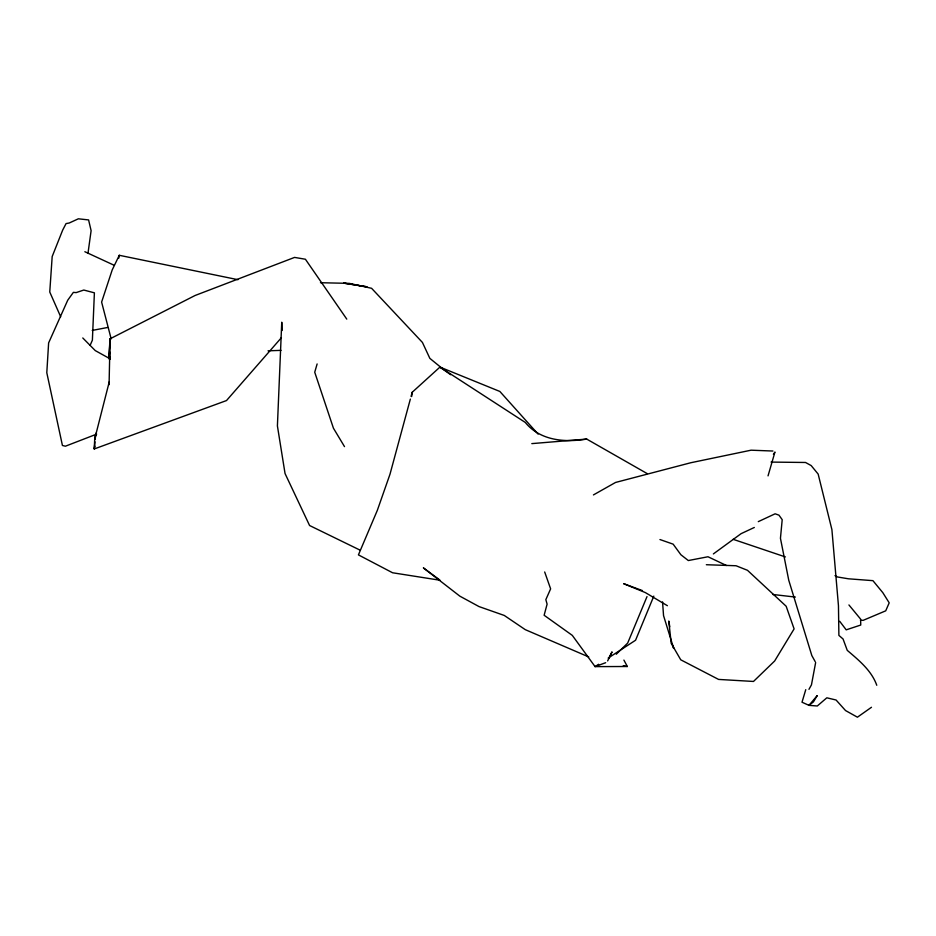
<?xml version="1.0" encoding="UTF-8"?>
<svg xmlns="http://www.w3.org/2000/svg" width="936" height="936" viewBox="0 0 936 936"><rect width="100%" height="100%" fill="white"/><g stroke="black" fill="none" stroke-linecap="round" stroke-linejoin="round"><path stroke-width="1.4" d="M346.776 319.118L305.405 259.237L294.559 257.412L195.109 295.483L110.062 338.82L109.079 384.696L109.231 381.946L94.712 438.949L94.243 448.952L226.5 400.561L281.42 337.674M109.208 356.429L110.062 338.82L108.705 358.652M109.407 359.061L109.945 352.123M94.957 441.839L94.243 448.952L94.945 446.156M95.25 438.984L95.823 433.286M412.203 392.278L411.664 396.513L411.079 396.373L412.203 392.278L439.943 367.099L499.859 391.459L538.095 434.105M87.972 253.422L91.108 230.677L88.592 219.925L78.355 218.802L69.217 223.014L66.058 223.587L62.665 230.127L52.182 256.534L49.76 292.02L60.676 316.766M118.79 258.125L119.281 255.294L237.943 279.688M815.642 662.571L811.453 684.871L808.973 689.329M410.354 399.075L389.996 474.213L377.325 510.366L358.43 554.884L392.57 572.762L440.166 580.261M317.128 363.94L314.73 372.235L333.438 428.208L344.506 446.624M768.035 475.874L774.949 452.041L773.405 454.323M94.712 438.949L95.905 434.854M805.756 689.668L802.012 702.222L808.985 705.358L817.303 705.99L826.816 697.811L836.07 700.011L845.524 710.541L857.423 717.198L871.474 707.277M653.808 596.115L635.567 640.236L608.166 658.078M647.01 596.606L627.67 643.09L616.274 654.217M90.148 345.29L92.383 340.189L94.396 292.828L83.807 290.043L76.132 292.605L73.394 292.348L67.731 300.21L48.625 342.915L46.8 372.727L62.431 445.477L65.415 446.203L96.665 434.128M119.281 255.294L112.203 269.942L101.614 302.082L111.173 338.902M607.628 660.921L612.027 651.889L608.973 658.102M713.372 553.925L741.125 533.649L754.322 527.471M598.642 664.291L595.074 666.619L572.305 635.38L544.132 615.256L547.104 604.141L545.84 599.648L550.625 588.861L544.682 571.978M593.436 494.922L615.549 482.45L690.827 462.735L751.07 450.193L772.914 451.035M758.289 521.644L775.113 513.805L778.963 515.151L782.203 519.679L780.448 538.305L788.755 580.238L811.816 655.539L815.209 661.67M605.674 662.7L595.074 666.619L627.342 666.502L623.902 660.091M92.231 330.42L107.605 327.483M531.812 443.617L586.708 439.078L647.127 473.569M586.708 439.078C565.016 442.681 540.177 440.727 525.283 422.44L439.943 367.099L450.672 374.716M268.047 350.825L281.034 350.356M771.065 462.091L805.545 462.478L811.184 465.578L818.158 474.084L831.905 529.612L838.457 605.744L838.89 635.404L843.055 638.984L847.255 650.356C858.792 660.243 871.51 670.468 876.763 685.269M320.475 282.719L349.327 283.374L371.592 288.3L422.428 342.436L429.846 358.359L442.073 368.328M706.341 564.724L736.059 565.754L747.478 570.305L786.158 606.247L794.102 628.898L774.645 661.003L753.492 681.455L718.567 679.419L680.753 659.81L671.217 643.371L668.772 621.024L669.802 626.781M860.453 620.229L863.191 620.334L885.725 610.822L889.2 602.831L882.812 592.663L872.925 580.659L848.425 578.799L837.463 576.974L835.006 575.605M772.843 594.477L795.378 597.074M349.163 283.994L343.676 283.128L367.029 286.814L351.913 284.427M623.271 665.648L627.342 666.502M733.157 539.323L785.409 556.943M659.95 539.534L673.148 544.155L680.893 554.755L688.323 560.547L707.99 556.756L726.43 565.496M642.482 590.616L623.633 583.666L645.36 592.593L667.403 605.709M588.721 656.932L525.26 629.647L504.282 615.455L479.033 606.587L459.857 596.162L423.365 567.871L439.042 579.431M84.848 251.725L114.052 265.216M360.196 550.204L309.582 525.517L285.047 473.534L277.407 425.915L281.748 322.206L282.192 330.466M110.319 358.944L95.273 350.602L82.777 337.966M848.929 604.948L860.64 619.141L860.746 625.037L846.202 629.846L839.709 621.293M673.136 645.489L673.651 648.367L663.542 615.607L662.548 601.871M109.688 356.277L109.734 359.108M817.128 695.729L813.407 701.895L808.985 705.358L817.128 695.729"/></g></svg>
